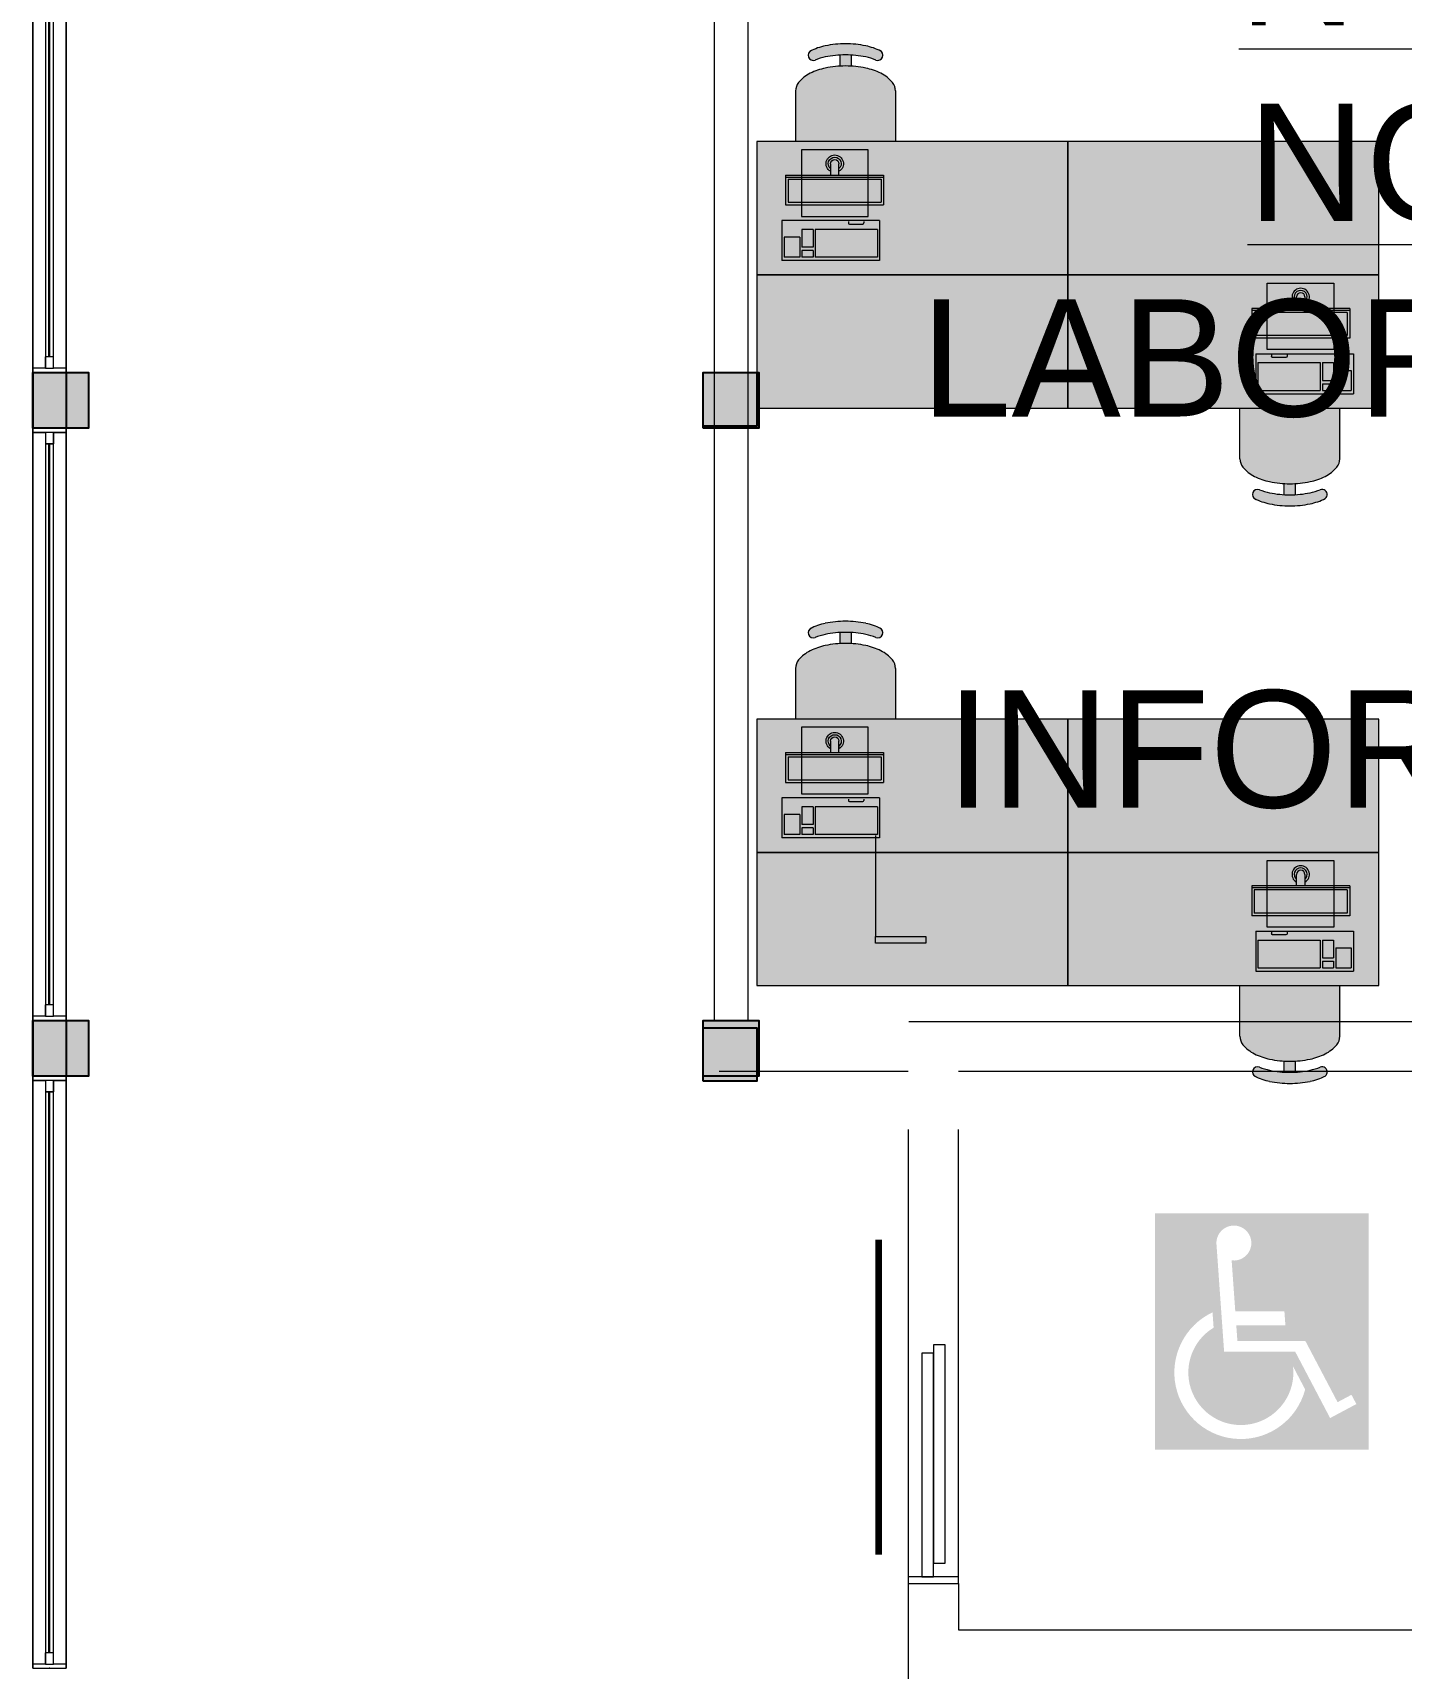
# Model space of a CAD drawing. Header units: metres. Extents: x 512 to 829, y -209 to 245.
# Drawn here: x 688.38 to 694.54, y -162.82 to -155.46 of the extents above; entities that cross this region are included whole.
import ezdxf

# ---------------------------------------------------------------- set-up
doc = ezdxf.new("R2010")
doc.units = ezdxf.units.M
doc.header["$LTSCALE"] = 0.508
doc.set_wipeout_variables(frame=1)
doc.header["$PDSIZE"] = -2
doc.linetypes.add('HIDDEN', pattern=[0.375, 0.25, -0.125])
for name, color, linetype, lineweight in [('AMB-NOVOS', 10, 'Continuous', 15), ('ARQ-CAIX', 1, 'Continuous', 15), ('COVID-ADESIVO ELEVADOR', 90, 'Continuous', 5), ('Demolir', 10, 'HIDDEN', 15), ('MOBILIARIO', 252, 'Continuous', 18), ('None', 7, 'Continuous', 5), ('NãoImprimir', 7, 'Continuous', 5), ('Peitoris', 2, 'Continuous', 5), ('PENA02', 7, 'Continuous', 15), ('ROTADEF', 253, 'Continuous', 15), ('Telhado-Princ', 7, 'Continuous', 5)]:
    doc.layers.add(name, color=color, linetype=linetype, lineweight=lineweight)

# ---------------------------------------------------------------- blocks, each defined once
blk = doc.blocks.new('Grupo-4408')
at = {"color": 7, "linetype": 'Continuous', "lineweight": 5}
for points in [[(-1.325, 0.075), (-1.30595, 0.075), (-1.30595, -0.075), (-1.325, -0.075)], [(1.30595, 0.075), (1.325, 0.075), (1.325, -0.075), (1.30595, -0.075)]]:
    blk.add_wipeout(points, dxfattribs=at).dxf.layer = 'None'
at = {"layer": 'None', "color": 7, "linetype": 'Continuous', "lineweight": 5}
for points in [[(-1.325, 0.075), (-1.30595, 0.075), (-1.30595, -0.075), (-1.325, -0.075)], [(1.30595, 0.075), (1.325, 0.075), (1.325, -0.075), (1.30595, -0.075)]]:
    blk.add_lwpolyline(points, close=True, dxfattribs=at)
blk = doc.blocks.new('Grupo-4409')
at = {"layer": 'None', "color": 7}
blk.add_blockref('Grupo-4408', (0, 0), dxfattribs=at)
at = {"layer": 'None', "color": 7, "linetype": 'Continuous', "lineweight": 5}
for p, q in [((-1.325, 0.075), (-1.30595, 0.075)), ((-1.30595, 0.075), (-1.30595, -0.075)), ((1.325, 0.075), (1.30595, 0.075)), ((1.30595, 0.075), (1.30595, -0.075)), ((-1.325, -0.075), (-1.30595, -0.075)), ((1.325, -0.075), (1.30595, -0.075))]:
    blk.add_line(p, q, dxfattribs=at)
blk = doc.blocks.new('Grupo-4410')
at = {"layer": 'None', "color": 7, "linetype": 'Continuous', "lineweight": 5}
for p, q in [((-1.3059, 0.0175), (-1.3059, -0.0175)), ((1.3059, 0.0175), (1.3059, -0.0175))]:
    blk.add_line(p, q, dxfattribs=at)
blk = doc.blocks.new('Grupo-4411')
at = {"color": 7, "linetype": 'Continuous', "lineweight": 5}
for points in [[(-1.3059, 0.0175), (-1.2551, 0.0175), (-1.2551, -0.0175), (-1.3059, -0.0175)], [(1.2551, 0.0175), (1.3059, 0.0175), (1.3059, -0.0175), (1.2551, -0.0175)]]:
    blk.add_wipeout(points, dxfattribs=at).dxf.layer = 'None'
at = {"layer": 'None', "color": 7, "linetype": 'Continuous', "lineweight": 5}
for points in [[(-1.3059, 0.0175), (-1.2551, 0.0175), (-1.2551, -0.0175), (-1.3059, -0.0175)], [(1.2551, 0.0175), (1.3059, 0.0175), (1.3059, -0.0175), (1.2551, -0.0175)]]:
    blk.add_lwpolyline(points, close=True, dxfattribs=at)
blk = doc.blocks.new('Grupo-4412')
at = {"layer": 'None', "color": 7}
blk.add_blockref('Grupo-4410', (0, 0), dxfattribs=at)
at = {"color": 7, "linetype": 'Continuous', "lineweight": 5}
blk.add_wipeout([(-1.2551, 0.0175), (1.2551, 0.0175), (1.2551, -0.0175), (-1.2551, -0.0175)], dxfattribs=at).dxf.layer = 'None'
at = {"layer": 'None', "color": 7, "linetype": 'Continuous', "lineweight": 5}
blk.add_lwpolyline([(-1.2551, 0.0175), (1.2551, 0.0175), (1.2551, -0.0175), (-1.2551, -0.0175)], close=True, dxfattribs=at)
at = {"layer": 'None', "color": 7}
blk.add_blockref('Grupo-4411', (0, 0), dxfattribs=at)
at = {"layer": 'None', "color": 7, "linetype": 'Continuous', "lineweight": 5}
for p, q in [((-1.3059, 0.0175), (-1.2551, 0.0175)), ((-1.2551, 0.0175), (-1.2551, -0.0175)), ((1.3059, 0.0175), (1.2551, 0.0175)), ((1.2551, 0.0175), (1.2551, -0.0175)), ((-1.3059, -0.0175), (-1.2551, -0.0175)), ((1.3059, -0.0175), (1.2551, -0.0175))]:
    blk.add_line(p, q, dxfattribs=at)
blk = doc.blocks.new('Grupo-4413')
at = {"color": 7, "linetype": 'Continuous', "lineweight": 9}
blk.add_wipeout([(-1.25515, 0.000635), (1.25515, 0.000635), (1.25515, -0.000635), (-1.25515, -0.000635)], dxfattribs=at).dxf.layer = 'None'
blk = doc.blocks.new('Grupo-4414')
at = {"layer": 'None', "color": 7}
blk.add_blockref('Grupo-4413', (0, 0), dxfattribs=at)
at = {"layer": 'None', "color": 7, "linetype": 'Continuous', "lineweight": 25}
for p, q in [((-1.25515, 0.000635), (1.25515, 0.000635)), ((-1.25515, -0.000635), (1.25515, -0.000635))]:
    blk.add_line(p, q, dxfattribs=at)
blk = doc.blocks.new('Grupo-4415')
at = {"layer": 'None', "color": 7, "linetype": 'Continuous', "lineweight": 20}
for p, q in [((1.325, 0.075), (-1.325, 0.075)), ((1.325, -0.075), (-1.325, -0.075))]:
    blk.add_line(p, q, dxfattribs=at)
blk = doc.blocks.new('Window (2D)-378')
at = {"color": 7, "linetype": 'Continuous', "lineweight": 5}
blk.add_wipeout([(-1.325, 0.075), (1.325, 0.075), (1.325, -0.075), (-1.325, -0.075)], dxfattribs=at).dxf.layer = 'None'
at = {"layer": 'None', "color": 7}
blk.add_blockref('Grupo-4409', (0, 0), dxfattribs=at)
at = {"layer": 'None', "color": 7, "linetype": 'Continuous', "lineweight": 5}
for p, q in [((-1.325, 0.075), (1.325, 0.075)), ((-1.325, -0.075), (1.325, -0.075))]:
    blk.add_line(p, q, dxfattribs=at)
at = {"layer": 'NãoImprimir', "linetype": 'Continuous'}
for p in [(-1.325, 0), (1.325, 0)]:
    blk.add_point(p, dxfattribs=at)
at = {"layer": 'Peitoris'}
blk.add_blockref('Grupo-4412', (0, 0), dxfattribs=at)
blk.add_blockref('Grupo-4414', (0, 0), dxfattribs=at)
at = {"layer": 'Telhado-Princ'}
blk.add_blockref('Grupo-4415', (0, 0), dxfattribs=at)
blk = doc.blocks.new('Grupo-4416')
at = {"color": 7, "linetype": 'Continuous', "lineweight": 5}
for points in [[(-1.325, 0.075), (-1.30595, 0.075), (-1.30595, -0.075), (-1.325, -0.075)], [(1.30595, 0.075), (1.325, 0.075), (1.325, -0.075), (1.30595, -0.075)]]:
    blk.add_wipeout(points, dxfattribs=at).dxf.layer = 'None'
at = {"layer": 'None', "color": 7, "linetype": 'Continuous', "lineweight": 5}
for points in [[(-1.325, 0.075), (-1.30595, 0.075), (-1.30595, -0.075), (-1.325, -0.075)], [(1.30595, 0.075), (1.325, 0.075), (1.325, -0.075), (1.30595, -0.075)]]:
    blk.add_lwpolyline(points, close=True, dxfattribs=at)
blk = doc.blocks.new('Grupo-4417')
at = {"layer": 'None', "color": 7}
blk.add_blockref('Grupo-4416', (0, 0), dxfattribs=at)
at = {"layer": 'None', "color": 7, "linetype": 'Continuous', "lineweight": 5}
for p, q in [((-1.325, 0.075), (-1.30595, 0.075)), ((-1.30595, 0.075), (-1.30595, -0.075)), ((1.325, 0.075), (1.30595, 0.075)), ((1.30595, 0.075), (1.30595, -0.075)), ((-1.325, -0.075), (-1.30595, -0.075)), ((1.325, -0.075), (1.30595, -0.075))]:
    blk.add_line(p, q, dxfattribs=at)
blk = doc.blocks.new('Grupo-4418')
at = {"layer": 'None', "color": 7, "linetype": 'Continuous', "lineweight": 5}
for p, q in [((-1.3059, 0.0175), (-1.3059, -0.0175)), ((1.3059, 0.0175), (1.3059, -0.0175))]:
    blk.add_line(p, q, dxfattribs=at)
blk = doc.blocks.new('Grupo-4419')
at = {"color": 7, "linetype": 'Continuous', "lineweight": 5}
for points in [[(-1.3059, 0.0175), (-1.2551, 0.0175), (-1.2551, -0.0175), (-1.3059, -0.0175)], [(1.2551, 0.0175), (1.3059, 0.0175), (1.3059, -0.0175), (1.2551, -0.0175)]]:
    blk.add_wipeout(points, dxfattribs=at).dxf.layer = 'None'
at = {"layer": 'None', "color": 7, "linetype": 'Continuous', "lineweight": 5}
for points in [[(-1.3059, 0.0175), (-1.2551, 0.0175), (-1.2551, -0.0175), (-1.3059, -0.0175)], [(1.2551, 0.0175), (1.3059, 0.0175), (1.3059, -0.0175), (1.2551, -0.0175)]]:
    blk.add_lwpolyline(points, close=True, dxfattribs=at)
blk = doc.blocks.new('Grupo-4420')
at = {"layer": 'None', "color": 7}
blk.add_blockref('Grupo-4418', (0, 0), dxfattribs=at)
at = {"color": 7, "linetype": 'Continuous', "lineweight": 5}
blk.add_wipeout([(-1.2551, 0.0175), (1.2551, 0.0175), (1.2551, -0.0175), (-1.2551, -0.0175)], dxfattribs=at).dxf.layer = 'None'
at = {"layer": 'None', "color": 7, "linetype": 'Continuous', "lineweight": 5}
blk.add_lwpolyline([(-1.2551, 0.0175), (1.2551, 0.0175), (1.2551, -0.0175), (-1.2551, -0.0175)], close=True, dxfattribs=at)
at = {"layer": 'None', "color": 7}
blk.add_blockref('Grupo-4419', (0, 0), dxfattribs=at)
at = {"layer": 'None', "color": 7, "linetype": 'Continuous', "lineweight": 5}
for p, q in [((-1.3059, 0.0175), (-1.2551, 0.0175)), ((-1.2551, 0.0175), (-1.2551, -0.0175)), ((1.3059, 0.0175), (1.2551, 0.0175)), ((1.2551, 0.0175), (1.2551, -0.0175)), ((-1.3059, -0.0175), (-1.2551, -0.0175)), ((1.3059, -0.0175), (1.2551, -0.0175))]:
    blk.add_line(p, q, dxfattribs=at)
blk = doc.blocks.new('Grupo-4421')
at = {"color": 7, "linetype": 'Continuous', "lineweight": 9}
blk.add_wipeout([(-1.25515, 0.000635), (1.25515, 0.000635), (1.25515, -0.000635), (-1.25515, -0.000635)], dxfattribs=at).dxf.layer = 'None'
blk = doc.blocks.new('Grupo-4422')
at = {"layer": 'None', "color": 7}
blk.add_blockref('Grupo-4421', (0, 0), dxfattribs=at)
at = {"layer": 'None', "color": 7, "linetype": 'Continuous', "lineweight": 25}
for p, q in [((-1.25515, 0.000635), (1.25515, 0.000635)), ((-1.25515, -0.000635), (1.25515, -0.000635))]:
    blk.add_line(p, q, dxfattribs=at)
blk = doc.blocks.new('Grupo-4423')
at = {"layer": 'None', "color": 7, "linetype": 'Continuous', "lineweight": 20}
for p, q in [((1.325, 0.075), (-1.325, 0.075)), ((1.325, -0.075), (-1.325, -0.075))]:
    blk.add_line(p, q, dxfattribs=at)
blk = doc.blocks.new('Window (2D)-379')
at = {"color": 7, "linetype": 'Continuous', "lineweight": 5}
blk.add_wipeout([(-1.325, 0.075), (1.325, 0.075), (1.325, -0.075), (-1.325, -0.075)], dxfattribs=at).dxf.layer = 'None'
at = {"layer": 'None', "color": 7}
blk.add_blockref('Grupo-4417', (0, 0), dxfattribs=at)
at = {"layer": 'None', "color": 7, "linetype": 'Continuous', "lineweight": 5}
for p, q in [((-1.325, 0.075), (1.325, 0.075)), ((-1.325, -0.075), (1.325, -0.075))]:
    blk.add_line(p, q, dxfattribs=at)
at = {"layer": 'NãoImprimir', "linetype": 'Continuous'}
for p in [(-1.325, 0), (1.325, 0)]:
    blk.add_point(p, dxfattribs=at)
at = {"layer": 'Peitoris'}
blk.add_blockref('Grupo-4420', (0, 0), dxfattribs=at)
blk.add_blockref('Grupo-4422', (0, 0), dxfattribs=at)
at = {"layer": 'Telhado-Princ'}
blk.add_blockref('Grupo-4423', (0, 0), dxfattribs=at)
blk = doc.blocks.new('Grupo-4424')
at = {"color": 7, "linetype": 'Continuous', "lineweight": 5}
for points in [[(-1.325, 0.075), (-1.30595, 0.075), (-1.30595, -0.075), (-1.325, -0.075)], [(1.30595, 0.075), (1.325, 0.075), (1.325, -0.075), (1.30595, -0.075)]]:
    blk.add_wipeout(points, dxfattribs=at).dxf.layer = 'None'
at = {"layer": 'None', "color": 7, "linetype": 'Continuous', "lineweight": 5}
for points in [[(-1.325, 0.075), (-1.30595, 0.075), (-1.30595, -0.075), (-1.325, -0.075)], [(1.30595, 0.075), (1.325, 0.075), (1.325, -0.075), (1.30595, -0.075)]]:
    blk.add_lwpolyline(points, close=True, dxfattribs=at)
blk = doc.blocks.new('Grupo-4425')
at = {"layer": 'None', "color": 7}
blk.add_blockref('Grupo-4424', (0, 0), dxfattribs=at)
at = {"layer": 'None', "color": 7, "linetype": 'Continuous', "lineweight": 5}
for p, q in [((-1.325, 0.075), (-1.30595, 0.075)), ((-1.30595, 0.075), (-1.30595, -0.075)), ((1.325, 0.075), (1.30595, 0.075)), ((1.30595, 0.075), (1.30595, -0.075)), ((-1.325, -0.075), (-1.30595, -0.075)), ((1.325, -0.075), (1.30595, -0.075))]:
    blk.add_line(p, q, dxfattribs=at)
blk = doc.blocks.new('Grupo-4426')
at = {"layer": 'None', "color": 7, "linetype": 'Continuous', "lineweight": 5}
for p, q in [((-1.3059, 0.0175), (-1.3059, -0.0175)), ((1.3059, 0.0175), (1.3059, -0.0175))]:
    blk.add_line(p, q, dxfattribs=at)
blk = doc.blocks.new('Grupo-4427')
at = {"color": 7, "linetype": 'Continuous', "lineweight": 5}
for points in [[(-1.3059, 0.0175), (-1.2551, 0.0175), (-1.2551, -0.0175), (-1.3059, -0.0175)], [(1.2551, 0.0175), (1.3059, 0.0175), (1.3059, -0.0175), (1.2551, -0.0175)]]:
    blk.add_wipeout(points, dxfattribs=at).dxf.layer = 'None'
at = {"layer": 'None', "color": 7, "linetype": 'Continuous', "lineweight": 5}
for points in [[(-1.3059, 0.0175), (-1.2551, 0.0175), (-1.2551, -0.0175), (-1.3059, -0.0175)], [(1.2551, 0.0175), (1.3059, 0.0175), (1.3059, -0.0175), (1.2551, -0.0175)]]:
    blk.add_lwpolyline(points, close=True, dxfattribs=at)
blk = doc.blocks.new('Grupo-4428')
at = {"layer": 'None', "color": 7}
blk.add_blockref('Grupo-4426', (0, 0), dxfattribs=at)
at = {"color": 7, "linetype": 'Continuous', "lineweight": 5}
blk.add_wipeout([(-1.2551, 0.0175), (1.2551, 0.0175), (1.2551, -0.0175), (-1.2551, -0.0175)], dxfattribs=at).dxf.layer = 'None'
at = {"layer": 'None', "color": 7, "linetype": 'Continuous', "lineweight": 5}
blk.add_lwpolyline([(-1.2551, 0.0175), (1.2551, 0.0175), (1.2551, -0.0175), (-1.2551, -0.0175)], close=True, dxfattribs=at)
at = {"layer": 'None', "color": 7}
blk.add_blockref('Grupo-4427', (0, 0), dxfattribs=at)
at = {"layer": 'None', "color": 7, "linetype": 'Continuous', "lineweight": 5}
for p, q in [((-1.3059, 0.0175), (-1.2551, 0.0175)), ((-1.2551, 0.0175), (-1.2551, -0.0175)), ((1.3059, 0.0175), (1.2551, 0.0175)), ((1.2551, 0.0175), (1.2551, -0.0175)), ((-1.3059, -0.0175), (-1.2551, -0.0175)), ((1.3059, -0.0175), (1.2551, -0.0175))]:
    blk.add_line(p, q, dxfattribs=at)
blk = doc.blocks.new('Grupo-4429')
at = {"color": 7, "linetype": 'Continuous', "lineweight": 9}
blk.add_wipeout([(-1.25515, 0.000635), (1.25515, 0.000635), (1.25515, -0.000635), (-1.25515, -0.000635)], dxfattribs=at).dxf.layer = 'None'
blk = doc.blocks.new('Grupo-4430')
at = {"layer": 'None', "color": 7}
blk.add_blockref('Grupo-4429', (0, 0), dxfattribs=at)
at = {"layer": 'None', "color": 7, "linetype": 'Continuous', "lineweight": 25}
for p, q in [((-1.25515, 0.000635), (1.25515, 0.000635)), ((-1.25515, -0.000635), (1.25515, -0.000635))]:
    blk.add_line(p, q, dxfattribs=at)
blk = doc.blocks.new('Grupo-4431')
at = {"layer": 'None', "color": 7, "linetype": 'Continuous', "lineweight": 20}
for p, q in [((1.325, 0.075), (-1.325, 0.075)), ((1.325, -0.075), (-1.325, -0.075))]:
    blk.add_line(p, q, dxfattribs=at)
blk = doc.blocks.new('Window (2D)-380')
at = {"color": 7, "linetype": 'Continuous', "lineweight": 5}
blk.add_wipeout([(-1.325, 0.075), (1.325, 0.075), (1.325, -0.075), (-1.325, -0.075)], dxfattribs=at).dxf.layer = 'None'
at = {"layer": 'None', "color": 7}
blk.add_blockref('Grupo-4425', (0, 0), dxfattribs=at)
at = {"layer": 'None', "color": 7, "linetype": 'Continuous', "lineweight": 5}
for p, q in [((-1.325, 0.075), (1.325, 0.075)), ((-1.325, -0.075), (1.325, -0.075))]:
    blk.add_line(p, q, dxfattribs=at)
at = {"layer": 'NãoImprimir', "linetype": 'Continuous'}
for p in [(-1.325, 0), (1.325, 0)]:
    blk.add_point(p, dxfattribs=at)
at = {"layer": 'Peitoris'}
blk.add_blockref('Grupo-4428', (0, 0), dxfattribs=at)
blk.add_blockref('Grupo-4430', (0, 0), dxfattribs=at)
at = {"layer": 'Telhado-Princ'}
blk.add_blockref('Grupo-4431', (0, 0), dxfattribs=at)
blk = doc.blocks.new('Grupo-4859')
at = {"layer": 'None', "linetype": 'Continuous', "lineweight": 0}
for points in [[(-29.0139, -83.0987), (-29.0139, -82.8487), (-28.7639, -82.8487), (-28.7639, -83.0987)], [(-26.0139, -83.0987), (-26.0139, -82.8487), (-25.7639, -82.8487), (-25.7639, -83.0987)], [(-29.0139, -85.9987), (-29.0139, -85.7487), (-28.7639, -85.7487), (-28.7639, -85.9987)], [(-26.0139, -85.9987), (-26.0139, -85.7487), (-25.7639, -85.7487), (-25.7639, -85.9987)]]:
    blk.add_hatch(color=255, dxfattribs=at).paths.add_polyline_path(points)
at = {"layer": 'None', "color": 7, "linetype": 'Continuous', "lineweight": 25}
for points in [[(-29.0139, -83.0987), (-29.0139, -82.8487), (-28.7639, -82.8487), (-28.7639, -83.0987)], [(-26.0139, -83.0987), (-26.0139, -82.8487), (-25.7639, -82.8487), (-25.7639, -83.0987)], [(-29.0139, -85.9987), (-29.0139, -85.7487), (-28.7639, -85.7487), (-28.7639, -85.9987)], [(-26.0139, -85.9987), (-26.0139, -85.7487), (-25.7639, -85.7487), (-25.7639, -85.9987)]]:
    blk.add_lwpolyline(points, close=True, dxfattribs=at)
blk = doc.blocks.new('monitor')
at = {"layer": 'MOBILIARIO'}
for p, q in [((-0.0198, 0.1342), (-0.0198, 0.1859)), ((0.0185, 0.1859), (0.0185, 0.1342)), ((0.2202, 0.1342), (-0.2202, 0.1342)), ((-0.2202, 0.1342), (-0.2202, 0)), ((0.2202, 0.1256), (-0.2202, 0.1256)), ((0.2089, 0.116), (-0.2101, 0.116)), ((-0.2101, 0.116), (-0.2101, 0.0121)), ((0.2089, 0.116), (0.2089, 0.0121)), ((0.2202, 0.1342), (0.2202, 0)), ((0.2202, 0), (-0.2202, 0)), ((0.2089, 0.0121), (-0.2101, 0.0121))]:
    blk.add_line(p, q, dxfattribs=at)
for radius, start, end in [(0.0392, 299.31433, 240.68567), (0.0292, 311.09871, 228.90129), (0.0192, 0, 180)]:
    blk.add_arc((-0.0007, 0.1859), radius, start, end, dxfattribs=at)
blk = doc.blocks.new('Computador 2')
at = {"layer": 'MOBILIARIO'}
for p, q in [((0, 0.18), (0, 0)), ((0.44, 0.18), (0, 0.18)), ((0.44, 0.18), (0.44, 0)), ((0.01, 0.105), (0.01, 0.015)), ((0.08, 0.105), (0.01, 0.105)), ((0.08, 0.105), (0.08, 0.015)), ((0.09, 0.14), (0.09, 0.06)), ((0.14, 0.14), (0.09, 0.14)), ((0.14, 0.14), (0.14, 0.06)), ((0.15, 0.14), (0.15, 0.015)), ((0.43, 0.14), (0.15, 0.14)), ((0.43, 0.14), (0.43, 0.015)), ((0.44, 0), (0, 0)), ((0.08, 0.015), (0.01, 0.015)), ((0.14, 0.06), (0.09, 0.06)), ((0.09, 0.045), (0.09, 0.015)), ((0.14, 0.045), (0.09, 0.045)), ((0.14, 0.015), (0.09, 0.015)), ((0.14, 0.045), (0.14, 0.015)), ((0.43, 0.015), (0.15, 0.015))]:
    blk.add_line(p, q, dxfattribs=at)
at = {"layer": 'MOBILIARIO', "linetype": 'Continuous', "lineweight": 0}
for p, q in [((0.299, 0.175), (0.299, 0.1686)), ((0.304, 0.1636), (0.364, 0.1636)), ((0.369, 0.175), (0.369, 0.1686))]:
    blk.add_line(p, q, dxfattribs=at)
at = {"layer": 'MOBILIARIO'}
blk.add_lwpolyline([(0.0886, 0.1983), (0.3886, 0.1983), (0.3886, 0.4983), (0.0886, 0.4983)], close=True, dxfattribs=at)
at = {"layer": 'MOBILIARIO', "linetype": 'Continuous', "lineweight": 0}
for centre, start, end in [((0.304, 0.1686), 180, 270), ((0.364, 0.1686), 270, 0)]:
    blk.add_arc(centre, 0.005, start, end, dxfattribs=at)
at = {"layer": 'MOBILIARIO', "xscale": -1}
blk.add_blockref('monitor', (0.237, 0.2497), dxfattribs=at)

msp = doc.modelspace()

# ---------------------------------------------------------------- hatches: boundary and pattern name
at = {"layer": 'Demolir', "linetype": 'Continuous', "lineweight": 0, "true_color": 0x7aafdf}
h = msp.add_hatch(color=143, dxfattribs=at)
h.dxf.hatch_style = 1
h.paths.add_polyline_path([(691.816, -155.7203, -0.174705), (691.8297, -155.6822, -0.104203), (691.8819, -155.6407, -0.064948), (691.95, -155.6171, -0.051099), (692.041, -155.6078, -0.051099), (692.1319, -155.6171, -0.064948), (692.2001, -155.6407, -0.104203), (692.2522, -155.6822, -0.174705), (692.266, -155.7203), (692.266, -155.9453), (691.816, -155.9453)])
h.paths.add_polyline_path([(692.016, -155.5585, -0.013937), (692.041, -155.5578, -0.013937), (692.066, -155.5585), (692.066, -155.6085, 0.013937), (692.041, -155.6078, 0.013937), (692.016, -155.6085)])
h.paths.add_polyline_path([(692.041, -155.5078, -0.051099), (692.1319, -155.5171, -0.062667), (692.1978, -155.5396, -0.930498), (692.1779, -155.5808, 0.043138), (692.1319, -155.5671, 0.051099), (692.041, -155.5578, 0.051099), (691.95, -155.5671, 0.043138), (691.904, -155.5808, -0.930498), (691.8841, -155.5396, -0.062667), (691.95, -155.5171, -0.051099)])
at = {"layer": 'Demolir', "linetype": 'Continuous', "lineweight": 0, "true_color": 0xf7f7f7}
h = msp.add_hatch(color=7, dxfattribs=at)
h.dxf.hatch_style = 1
h.paths.add_polyline_path([(691.6377, -155.948), (693.0373, -155.948), (693.0377, -156.548), (691.6377, -156.548)])
h = msp.add_hatch(color=7, dxfattribs=at)
h.dxf.hatch_style = 1
h.paths.add_polyline_path([(693.0377, -155.948), (694.4373, -155.948), (694.4377, -156.548), (693.0377, -156.548)])
h = msp.add_hatch(color=7, dxfattribs=at)
h.dxf.hatch_style = 1
h.paths.add_polyline_path([(691.6377, -156.548), (693.0373, -156.548), (693.0377, -157.148), (691.6377, -157.148)])
h = msp.add_hatch(color=7, dxfattribs=at)
h.dxf.hatch_style = 1
h.paths.add_polyline_path([(693.0377, -156.548), (694.4373, -156.548), (694.4377, -157.148), (693.0377, -157.148)])
at = {"layer": 'Demolir', "linetype": 'Continuous', "lineweight": 0, "true_color": 0x7aafdf}
h = msp.add_hatch(color=143, dxfattribs=at)
h.dxf.hatch_style = 1
h.paths.add_polyline_path([(693.816, -157.3757, 0.174705), (693.8297, -157.4138, 0.104203), (693.8819, -157.4552, 0.064948), (693.95, -157.4788, 0.051099), (694.041, -157.4882, 0.051099), (694.1319, -157.4788, 0.064948), (694.2001, -157.4552, 0.104203), (694.2522, -157.4138, 0.174705), (694.266, -157.3757), (694.266, -157.1507), (693.816, -157.1507)])
h.paths.add_polyline_path([(694.016, -157.5375, 0.013937), (694.041, -157.5382, 0.013937), (694.066, -157.5375), (694.066, -157.4875, -0.013937), (694.041, -157.4882, -0.013937), (694.016, -157.4875)])
h.paths.add_polyline_path([(694.041, -157.5882, 0.051099), (694.1319, -157.5788, 0.062667), (694.1978, -157.5563, 0.930498), (694.1779, -157.5151, -0.043138), (694.1319, -157.5288, -0.051099), (694.041, -157.5382, -0.051099), (693.95, -157.5288, -0.043138), (693.904, -157.5151, 0.930498), (693.8841, -157.5563, 0.062667), (693.95, -157.5788, 0.051099)])
h = msp.add_hatch(color=143, dxfattribs=at)
h.dxf.hatch_style = 1
h.paths.add_polyline_path([(691.816, -158.3203, -0.174705), (691.8297, -158.2822, -0.104203), (691.8819, -158.2407, -0.064948), (691.95, -158.2171, -0.051099), (692.041, -158.2078, -0.051099), (692.1319, -158.2171, -0.064948), (692.2001, -158.2407, -0.104203), (692.2522, -158.2822, -0.174705), (692.266, -158.3203), (692.266, -158.5453), (691.816, -158.5453)])
h.paths.add_polyline_path([(692.016, -158.1585, -0.013937), (692.041, -158.1578, -0.013937), (692.066, -158.1585), (692.066, -158.2085, 0.013937), (692.041, -158.2078, 0.013937), (692.016, -158.2085)])
h.paths.add_polyline_path([(692.041, -158.1078, -0.051099), (692.1319, -158.1171, -0.062667), (692.1978, -158.1396, -0.930498), (692.1779, -158.1808, 0.043138), (692.1319, -158.1671, 0.051099), (692.041, -158.1578, 0.051099), (691.95, -158.1671, 0.043138), (691.904, -158.1808, -0.930498), (691.8841, -158.1396, -0.062667), (691.95, -158.1171, -0.051099)])
at = {"layer": 'Demolir', "linetype": 'Continuous', "lineweight": 0, "true_color": 0xf7f7f7}
h = msp.add_hatch(color=7, dxfattribs=at)
h.dxf.hatch_style = 1
h.paths.add_polyline_path([(691.6377, -158.548), (693.0373, -158.548), (693.0377, -159.148), (691.6377, -159.148)])
h = msp.add_hatch(color=7, dxfattribs=at)
h.dxf.hatch_style = 1
h.paths.add_polyline_path([(693.0377, -158.548), (694.4373, -158.548), (694.4377, -159.148), (693.0377, -159.148)])
h = msp.add_hatch(color=7, dxfattribs=at)
h.dxf.hatch_style = 1
h.paths.add_polyline_path([(691.6377, -159.148), (693.0373, -159.148), (693.0377, -159.748), (691.6377, -159.748)])
h = msp.add_hatch(color=7, dxfattribs=at)
h.dxf.hatch_style = 1
h.paths.add_polyline_path([(693.0377, -159.148), (694.4373, -159.148), (694.4377, -159.748), (693.0377, -159.748)])
at = {"layer": 'Demolir', "linetype": 'Continuous', "lineweight": 0, "true_color": 0x7aafdf}
h = msp.add_hatch(color=143, dxfattribs=at)
h.dxf.hatch_style = 1
h.paths.add_polyline_path([(693.816, -159.9757, 0.174705), (693.8297, -160.0138, 0.104203), (693.8819, -160.0552, 0.064948), (693.95, -160.0788, 0.051099), (694.041, -160.0882, 0.051099), (694.1319, -160.0788, 0.064948), (694.2001, -160.0552, 0.104203), (694.2522, -160.0138, 0.174705), (694.266, -159.9757), (694.266, -159.7507), (693.816, -159.7507)])
h.paths.add_polyline_path([(694.016, -160.1375, 0.013937), (694.041, -160.1382, 0.013937), (694.066, -160.1375), (694.066, -160.0875, -0.013937), (694.041, -160.0882, -0.013937), (694.016, -160.0875)])
h.paths.add_polyline_path([(694.041, -160.1882, 0.051099), (694.1319, -160.1788, 0.062667), (694.1978, -160.1563, 0.930498), (694.1779, -160.1151, -0.043138), (694.1319, -160.1288, -0.051099), (694.041, -160.1382, -0.051099), (693.95, -160.1288, -0.043138), (693.904, -160.1151, 0.930498), (693.8841, -160.1563, 0.062667), (693.95, -160.1788, 0.051099)])
at = {"layer": 'None', "linetype": 'Continuous', "lineweight": 0}
for points in [[(691.3966, -157.2285), (691.3966, -156.9874), (691.6377, -156.9874), (691.6377, -157.2285)], [(691.3966, -160.1785), (691.3966, -159.9374), (691.6377, -159.9374), (691.6377, -160.1785)]]:
    msp.add_hatch(color=255, dxfattribs=at).paths.add_polyline_path(points)
at = {"layer": 'PENA02'}
h = msp.add_hatch(color=150, dxfattribs=at)
h.paths.add_polyline_path([(693.4312, -160.773), (693.4311, -161.8367), (694.3923, -161.8368), (694.3925, -160.7731)])
h.paths.add_polyline_path([(693.7078, -160.9182, -2.966045), (693.7757, -160.9851), (693.7921, -161.2143), (694.0132, -161.2143), (694.0177, -161.2773), (693.7966, -161.2773), (693.8016, -161.3482), (694.1078, -161.3483), (694.2526, -161.6235), (694.315, -161.5902), (694.3372, -161.632), (694.219, -161.695), (694.0615, -161.3955), (693.7418, -161.3955)], flags=16)
h.paths.add_polyline_path([(693.6897, -161.2191, 1.570653), (694.1067, -161.5662), (694.0519, -161.462, -1.833984), (693.6946, -161.2879)])

# ---------------------------------------------------------------- linework, layer by layer
at = {"layer": 'ARQ-CAIX', "linetype": 'Continuous', "lineweight": 0}
for p, q in [((692.1726, -159.5271), (692.3989, -159.5271)), ((692.32, -160.3957), (692.32, -162.4091)), ((692.5464, -162.4091), (692.5464, -160.3957))]:
    msp.add_line(p, q, dxfattribs=at)
for points in [[(692.1726, -159.5271), (692.3989, -159.5271), (692.3989, -159.5573), (692.1726, -159.5573)], [(692.3808, -162.4091), (692.4336, -162.4091), (692.4336, -161.4024), (692.3808, -161.4024)], [(692.4336, -162.3484), (692.4864, -162.3484), (692.4864, -161.3658), (692.4336, -161.3658)], [(692.32, -162.4393), (692.5464, -162.4393), (692.5464, -162.4091), (692.32, -162.4091)]]:
    msp.add_lwpolyline(points, close=True, dxfattribs=at)
at = {"layer": 'COVID-ADESIVO ELEVADOR', "const_width": 0.0302, "flags": 128}
msp.add_lwpolyline([(692.187, -160.892), (692.187, -162.3104)], dxfattribs=at)
at = {"layer": 'MOBILIARIO', "linetype": 'Continuous', "lineweight": 0}
for p, q in [((692.0127, -155.5583), (692.0127, -155.6083)), ((692.0627, -155.5583), (692.0627, -155.6083)), ((691.8127, -155.7201), (691.8127, -155.9451)), ((692.2627, -155.7201), (692.2627, -155.9451)), ((693.8127, -157.3758), (693.8127, -157.1508)), ((694.2627, -157.3758), (694.2627, -157.1508)), ((694.0127, -157.5376), (694.0127, -157.4876)), ((694.0627, -157.5376), (694.0627, -157.4876)), ((692.0127, -158.1583), (692.0127, -158.2083)), ((692.0627, -158.1583), (692.0627, -158.2083)), ((691.8127, -158.3201), (691.8127, -158.5451)), ((692.2627, -158.3201), (692.2627, -158.5451)), ((693.8127, -159.9758), (693.8127, -159.7508)), ((694.2627, -159.9758), (694.2627, -159.7508)), ((694.0127, -160.1376), (694.0127, -160.0876)), ((694.0627, -160.1376), (694.0627, -160.0876))]:
    msp.add_line(p, q, dxfattribs=at)
for points in [[(691.6377, -155.948), (691.6377, -156.548), (693.0377, -156.548), (693.0377, -155.948), (691.6377, -155.948)], [(693.0377, -155.948), (693.0377, -156.548), (694.4377, -156.548), (694.4377, -155.948), (693.0377, -155.948)], [(691.6377, -156.548), (691.6377, -157.148), (693.0377, -157.148), (693.0377, -156.548), (691.6377, -156.548)], [(693.0377, -156.548), (693.0377, -157.148), (694.4377, -157.148), (694.4377, -156.548), (693.0377, -156.548)], [(691.6377, -158.548), (691.6377, -159.148), (693.0377, -159.148), (693.0377, -158.548), (691.6377, -158.548)], [(693.0377, -158.548), (693.0377, -159.148), (694.4377, -159.148), (694.4377, -158.548), (693.0377, -158.548)], [(691.6377, -159.148), (691.6377, -159.748), (693.0377, -159.748), (693.0377, -159.148), (691.6377, -159.148)], [(693.0377, -159.148), (693.0377, -159.748), (694.4377, -159.748), (694.4377, -159.148), (693.0377, -159.148)]]:
    msp.add_lwpolyline(points, dxfattribs=at)
for centre, radius, start, end in [((692.0032, -155.7898), 0.2786, 101.70092, 116.56505), ((692.0377, -155.9563), 0.4487, 90, 101.70092), ((692.0377, -155.9563), 0.4487, 78.29908, 90), ((692.0722, -155.7898), 0.2786, 63.43495, 78.29908), ((691.8923, -155.5594), 0.0229, 111.5813, 291.5813), ((692.0032, -155.8398), 0.2786, 101.70092, 111.5813), ((692.0377, -156.0063), 0.4487, 90, 101.70092), ((692.0377, -156.0063), 0.4487, 78.29908, 90), ((692.0722, -155.8398), 0.2786, 68.4187, 78.29908), ((692.1831, -155.5594), 0.0229, 248.4187, 68.4187), ((691.9509, -155.7851), 0.1616, 116.56505, 140.36073), ((691.9509, -155.7851), 0.1616, 116.56505, 140.36073), ((692.0032, -155.8898), 0.2786, 101.70092, 116.56505), ((692.0377, -156.0563), 0.4487, 90, 101.70092), ((692.0377, -156.0563), 0.4487, 78.29908, 90), ((692.0722, -155.8898), 0.2786, 63.43495, 78.29908), ((692.1246, -155.7851), 0.1616, 39.63927, 63.43495), ((691.8725, -155.7201), 0.0597, 140.36073, 180), ((692.203, -155.7201), 0.0597, 0, 39.63927), ((693.8725, -157.3758), 0.0597, 180, 219.63927), ((693.9509, -157.3108), 0.1616, 219.63927, 243.43495), ((694.1246, -157.3108), 0.1616, 296.56505, 320.36073), ((694.203, -157.3758), 0.0597, 320.36073, 0), ((694.0032, -157.2061), 0.2786, 243.43495, 258.29908), ((694.0377, -157.0396), 0.4487, 258.29908, 270), ((694.0377, -157.0396), 0.4487, 270, 281.70092), ((694.0722, -157.2061), 0.2786, 281.70092, 296.56505), ((693.8923, -157.5366), 0.0229, 68.4187, 248.4187), ((694.0032, -157.3061), 0.2786, 243.43495, 258.29908), ((694.0032, -157.2561), 0.2786, 248.4187, 258.29908), ((694.0377, -157.0896), 0.4487, 258.29908, 270), ((694.0377, -157.1396), 0.4487, 258.29908, 270), ((694.0377, -157.0896), 0.4487, 270, 281.70092), ((694.0377, -157.1396), 0.4487, 270, 281.70092), ((694.0722, -157.2561), 0.2786, 281.70092, 291.5813), ((694.0722, -157.3061), 0.2786, 281.70092, 296.56505), ((694.1831, -157.5366), 0.0229, 291.5813, 111.5813), ((691.8923, -158.1594), 0.0229, 111.5813, 291.5813), ((692.0032, -158.3898), 0.2786, 101.70092, 116.56505), ((692.0032, -158.4398), 0.2786, 101.70092, 111.5813), ((692.0377, -158.5563), 0.4487, 90, 101.70092), ((692.0377, -158.6063), 0.4487, 90, 101.70092), ((692.0377, -158.5563), 0.4487, 78.29908, 90), ((692.0377, -158.6063), 0.4487, 78.29908, 90), ((692.0722, -158.3898), 0.2786, 63.43495, 78.29908), ((692.0722, -158.4398), 0.2786, 68.4187, 78.29908), ((692.1831, -158.1594), 0.0229, 248.4187, 68.4187), ((691.9509, -158.3851), 0.1616, 116.56505, 140.36073), ((691.9509, -158.3851), 0.1616, 116.56505, 140.36073), ((692.0032, -158.4898), 0.2786, 101.70092, 116.56505), ((692.0377, -158.6563), 0.4487, 90, 101.70092), ((692.0377, -158.6563), 0.4487, 78.29908, 90), ((692.0722, -158.4898), 0.2786, 63.43495, 78.29908), ((692.1246, -158.3851), 0.1616, 39.63927, 63.43495), ((691.8725, -158.3201), 0.0597, 140.36073, 180), ((692.203, -158.3201), 0.0597, 0, 39.63927), ((693.8725, -159.9758), 0.0597, 180, 219.63927), ((693.9509, -159.9108), 0.1616, 219.63927, 243.43495), ((694.1246, -159.9108), 0.1616, 296.56505, 320.36073), ((694.203, -159.9758), 0.0597, 320.36073, 0), ((694.0032, -159.8061), 0.2786, 243.43495, 258.29908), ((694.0377, -159.6396), 0.4487, 258.29908, 270), ((694.0377, -159.6396), 0.4487, 270, 281.70092), ((694.0722, -159.8061), 0.2786, 281.70092, 296.56505), ((693.8923, -160.1366), 0.0229, 68.4187, 248.4187), ((694.0032, -159.9061), 0.2786, 243.43495, 258.29908), ((694.0032, -159.8561), 0.2786, 248.4187, 258.29908), ((694.0377, -159.6896), 0.4487, 258.29908, 270), ((694.0377, -159.6896), 0.4487, 270, 281.70092), ((694.0722, -159.8561), 0.2786, 281.70092, 291.5813), ((694.0722, -159.9061), 0.2786, 281.70092, 296.56505), ((694.1831, -160.1366), 0.0229, 291.5813, 111.5813), ((694.0377, -159.7396), 0.4487, 258.29908, 270), ((694.0377, -159.7396), 0.4487, 270, 281.70092)]:
    msp.add_arc(centre, radius, start, end, dxfattribs=at)
at = {"layer": 'None', "color": 7, "linetype": 'Continuous', "lineweight": 18}
for p, q in [((691.4469, -154.0703), (691.4469, -159.9045)), ((691.5978, -154.0703), (691.5978, -159.9045)), ((691.5978, -159.9045), (691.4469, -159.9045)), ((692.32, -160.1343), (691.4694, -160.1343))]:
    msp.add_line(p, q, dxfattribs=at)
at = {"layer": 'None', "color": 7, "linetype": 'Continuous', "lineweight": 25}
for p, q in [((688.3789, -156.9874), (688.3789, -157.2389)), ((688.5298, -156.9874), (688.5298, -157.2389)), ((688.3789, -159.9045), (688.3789, -160.156)), ((688.5298, -159.9045), (688.5298, -160.156))]:
    msp.add_line(p, q, dxfattribs=at)
for points in [[(691.3966, -157.2285), (691.3966, -156.9874), (691.6377, -156.9874), (691.6377, -157.2285)], [(691.3966, -160.1785), (691.3966, -159.9374), (691.6377, -159.9374), (691.6377, -160.1785)]]:
    msp.add_lwpolyline(points, close=True, dxfattribs=at)
at = {"layer": 'ROTADEF', "color": 7, "linetype": 'Continuous', "lineweight": 5}
for p, q in [((692.1726, -159.0721), (692.1726, -159.5271)), ((695.6794, -159.9105), (692.3226, -159.9105)), ((695.4556, -160.1343), (692.5464, -160.1343)), ((695.4556, -160.1343), (692.5464, -160.1343)), ((692.32, -162.4393), (692.32, -162.8719)), ((692.5464, -162.4393), (692.5464, -162.6481)), ((692.5464, -162.6481), (695.4556, -162.6481)), ((692.5464, -162.6481), (695.4556, -162.6481))]:
    msp.add_line(p, q, dxfattribs=at)

# ---------------------------------------------------------------- block references
at = {"layer": 'Demolir', "linetype": 'Continuous', "lineweight": 0}
for p in [(691.7513, -156.4831), (691.7513, -159.0831)]:
    msp.add_blockref('Computador 2', p, dxfattribs=at)
at = {"layer": 'Demolir', "linetype": 'Continuous', "lineweight": 0, "xscale": -1}
for p in [(694.3242, -157.0831), (694.3242, -159.6831)]:
    msp.add_blockref('Computador 2', p, dxfattribs=at)

# ---------------------------------------------------------------- texts
at = {"layer": 'AMB-NOVOS', "linetype": 'Continuous', "lineweight": 0, "insert": (693.106, -154.897), "char_height": 0.528095, "attachment_point": 1}
msp.add_mtext_dynamic_manual_height_columns('\\pi0.70146;{\\fArial|b0|i0|c0|p34;\\LN°:\\l 214\\P\\pi0.74109;\\LNOME: \\P\\pi-0.73116;\\lLABORATÓRIO \\P\\pi1.4257;DE \\P\\pi-0.61733;INFORMÁTICA}', width=3.779715, gutter_width=1.5088, heights=[0], dxfattribs=at)

# ---------------------------------------------------------------- next in the draw order: block references
at = {"layer": 'None', "color": 7, "xscale": -1.005894640890275, "yscale": 1.005894640890275, "zscale": 1.005894640890275, "rotation": 270}
for name, p in [('Window (2D)-380', (688.4543, -155.6546)), ('Window (2D)-379', (688.4543, -158.5717)), ('Window (2D)-378', (688.4543, -161.4888))]:
    msp.add_blockref(name, p, dxfattribs=at)

# ---------------------------------------------------------------- next in the draw order: block references
at = {"layer": 'None', "color": 7, "xscale": 1.005894640890275, "yscale": 1.005894640890275, "zscale": 1.005894640890275}
msp.add_blockref('Grupo-4859', (717.5638, -73.6503), dxfattribs=at)

doc.saveas('drawing.dxf')
